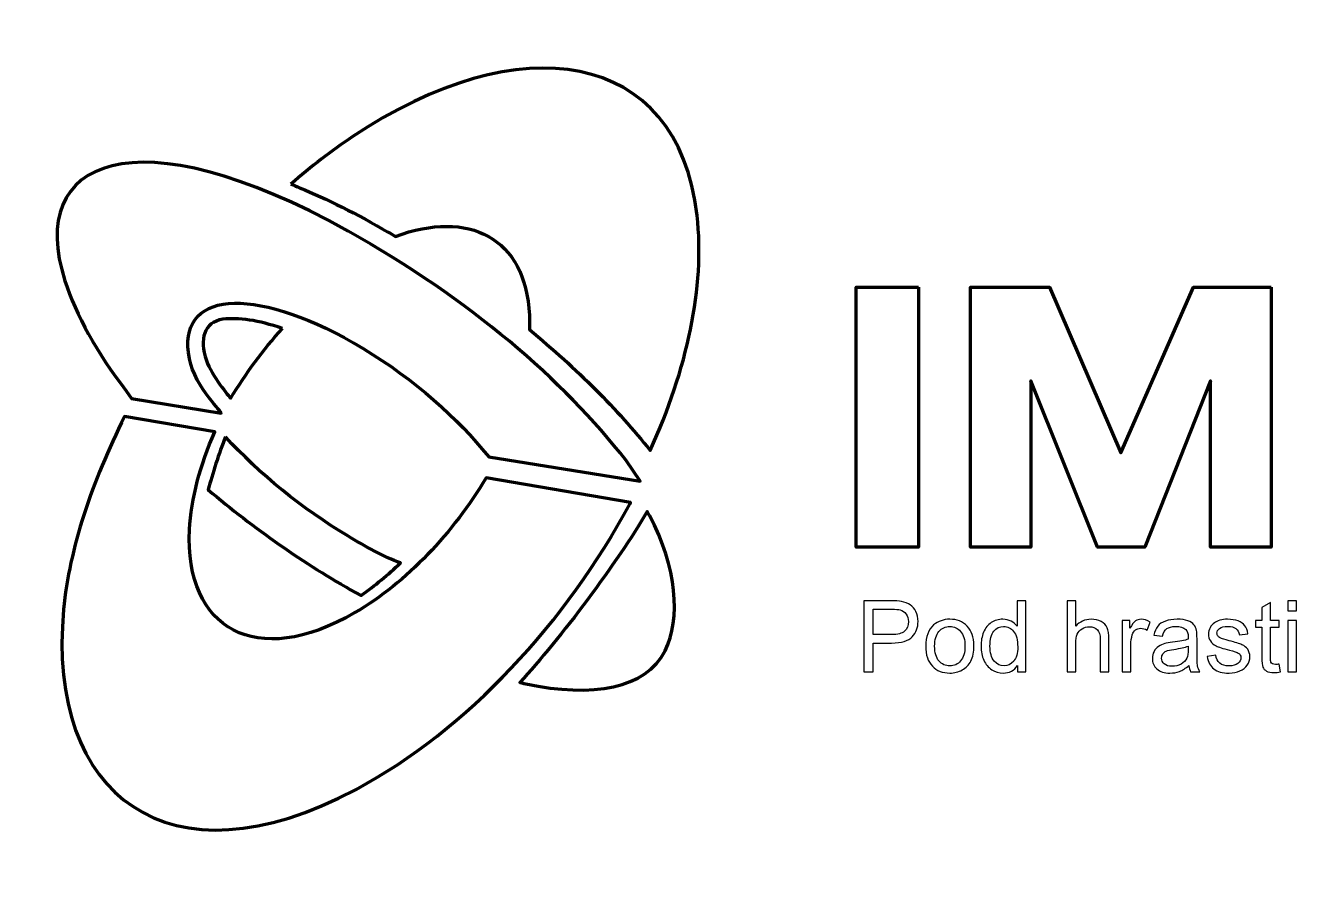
# Model space of a CAD drawing. Header units: millimetres. Extents: x -58 to 71, y 45 to 86.
# Drawn here: x -58.4 to 1.9, y 45.2 to 86.1 of the extents above; entities that cross this region are included whole.
import ezdxf

# ---------------------------------------------------------------- set-up
doc = ezdxf.new("R2010")
doc.units = ezdxf.units.MM
doc.header["$MEASUREMENT"] = 0
doc.layers.add('Layer 1', color=7, linetype='Continuous')

msp = doc.modelspace()

# ---------------------------------------------------------------- linework, layer by layer
at = {"layer": 'Layer 1', "color": 250, "lineweight": 70}
for points, knots in [([(-45.7865, 78.6249), (-44.8449, 79.444), (-43.8721, 80.194), (-42.8788, 80.8596), (-42.8788, 80.8596), (-34.9978, 86.1401), (-27.4273, 85.0724), (-26.5283, 77.1289), (-26.5283, 77.1289), (-26.1454, 73.7453), (-27.0062, 69.8359), (-28.7512, 65.9996), (-28.7512, 65.9996), (-30.3076, 67.9383), (-32.217, 69.8706), (-34.4796, 71.7265), (-34.4796, 71.7265), (-34.4714, 71.9561), (-34.4721, 72.1826), (-34.4821, 72.4053), (-34.4821, 72.4053), (-34.6495, 76.109), (-37.3747, 77.4214), (-40.8299, 76.1414), (-40.8299, 76.1414), (-40.9446, 76.2092), (-41.0599, 76.2767), (-41.1758, 76.344), (-41.1758, 76.344), (-42.6856, 77.2206), (-44.0879, 77.9161), (-45.3746, 78.4452), (-45.3746, 78.4452), (-45.5127, 78.5066), (-45.65, 78.5664), (-45.7865, 78.6249)], [0, 0, 0, 0, 0.1, 0.1, 0.1, 0.1, 0.2, 0.2, 0.2, 0.2, 0.3, 0.3, 0.3, 0.3, 0.4, 0.4, 0.4, 0.4, 0.5, 0.5, 0.5, 0.5, 0.6, 0.6, 0.6, 0.6, 0.7, 0.7, 0.7, 0.7, 0.8, 0.8, 0.8, 0.8, 1, 1, 1, 1]), ([(-50.6016, 70.3426), (-50.4662, 69.6792), (-50.0505, 68.9668), (-49.6845, 68.5094), (-49.6845, 68.5094), (-49.3183, 68.052), (-49.0896, 67.773), (-49.0896, 67.773), (-49.0896, 67.773), (-49.0896, 67.773), (-53.3419, 68.4658), (-53.3419, 68.4658), (-53.3419, 68.4658), (-53.3419, 68.4658), (-53.6033, 68.8252), (-53.6033, 68.8252), (-53.6033, 68.8252), (-55.0071, 70.6352), (-55.9787, 72.4184), (-56.5037, 74.0371), (-56.5037, 74.0371), (-58.3783, 79.8174), (-53.1298, 82.0091), (-43.0668, 76.3843), (-43.0668, 76.3843), (-37.2772, 73.1481), (-32.8842, 69.3425), (-29.8942, 65.5241), (-29.8942, 65.5241), (-29.8942, 65.5241), (-29.2215, 64.5449), (-29.2215, 64.5449), (-29.2215, 64.5449), (-29.2215, 64.5449), (-36.4091, 65.7032), (-36.4091, 65.7032), (-36.4091, 65.7032), (-36.4091, 65.7032), (-36.7139, 66.0553), (-36.7139, 66.0553), (-36.7139, 66.0553), (-38.2088, 67.8547), (-40.365, 69.6908), (-42.818, 71.0994), (-42.818, 71.0994), (-47.5818, 73.8351), (-51.2617, 73.5757), (-50.6016, 70.3426)], [0, 0, 0, 0, 0.0769231, 0.0769231, 0.0769231, 0.0769231, 0.1538462, 0.1538462, 0.1538462, 0.1538462, 0.2307692, 0.2307692, 0.2307692, 0.2307692, 0.3076923, 0.3076923, 0.3076923, 0.3076923, 0.3846154, 0.3846154, 0.3846154, 0.3846154, 0.4615385, 0.4615385, 0.4615385, 0.4615385, 0.5384615, 0.5384615, 0.5384615, 0.5384615, 0.6153846, 0.6153846, 0.6153846, 0.6153846, 0.6923077, 0.6923077, 0.6923077, 0.6923077, 0.7692308, 0.7692308, 0.7692308, 0.7692308, 0.8461538, 0.8461538, 0.8461538, 0.8461538, 1, 1, 1, 1]), ([(-16.0268, 73.7437), (-16.0268, 73.7437), (-18.9856, 73.7437), (-18.9856, 73.7437), (-18.9856, 73.7437), (-18.9856, 73.7437), (-18.9856, 61.4092), (-18.9856, 61.4092), (-18.9856, 61.4092), (-18.9856, 61.4092), (-16.0268, 61.4092), (-16.0268, 61.4092), (-16.0268, 61.4092), (-16.0268, 61.4092), (-16.0268, 73.7437), (-16.0268, 73.7437)], [0, 0, 0, 0, 0.2, 0.2, 0.2, 0.2, 0.4, 0.4, 0.4, 0.4, 0.6, 0.6, 0.6, 0.6, 1, 1, 1, 1]), ([(0.6891, 73.7437), (0.6891, 73.7437), (-2.9908, 73.7437), (-2.9908, 73.7437), (-2.9908, 73.7437), (-2.9908, 73.7437), (-6.4303, 65.8845), (-6.4303, 65.8845), (-6.4303, 65.8845), (-6.4303, 65.8845), (-9.8145, 73.7437), (-9.8145, 73.7437), (-9.8145, 73.7437), (-9.8145, 73.7437), (-13.5684, 73.7437), (-13.5684, 73.7437), (-13.5684, 73.7437), (-13.5684, 73.7437), (-13.5684, 61.4092), (-13.5684, 61.4092), (-13.5684, 61.4092), (-13.5684, 61.4092), (-10.7021, 61.4092), (-10.7021, 61.4092), (-10.7021, 61.4092), (-10.7021, 61.4092), (-10.7021, 69.3056), (-10.7021, 69.3056), (-10.7021, 69.3056), (-10.7021, 69.3056), (-7.5398, 61.4092), (-7.5398, 61.4092), (-7.5398, 61.4092), (-7.5398, 61.4092), (-5.3022, 61.4092), (-5.3022, 61.4092), (-5.3022, 61.4092), (-5.3022, 61.4092), (-2.1772, 69.3056), (-2.1772, 69.3056), (-2.1772, 69.3056), (-2.1772, 69.3056), (-2.1772, 61.4092), (-2.1772, 61.4092), (-2.1772, 61.4092), (-2.1772, 61.4092), (0.6891, 61.4092), (0.6891, 61.4092), (0.6891, 61.4092), (0.6891, 61.4092), (0.6891, 73.7437), (0.6891, 73.7437)], [0, 0, 0, 0, 0.0714286, 0.0714286, 0.0714286, 0.0714286, 0.1428571, 0.1428571, 0.1428571, 0.1428571, 0.2142857, 0.2142857, 0.2142857, 0.2142857, 0.2857143, 0.2857143, 0.2857143, 0.2857143, 0.3571429, 0.3571429, 0.3571429, 0.3571429, 0.4285714, 0.4285714, 0.4285714, 0.4285714, 0.5, 0.5, 0.5, 0.5, 0.5714286, 0.5714286, 0.5714286, 0.5714286, 0.6428571, 0.6428571, 0.6428571, 0.6428571, 0.7142857, 0.7142857, 0.7142857, 0.7142857, 0.7857143, 0.7857143, 0.7857143, 0.7857143, 0.8571429, 0.8571429, 0.8571429, 0.8571429, 1, 1, 1, 1]), ([(-46.194, 71.7804), (-47.1123, 70.7676), (-47.9403, 69.6444), (-48.6373, 68.4748), (-48.6373, 68.4748), (-48.7263, 68.561), (-49.5421, 69.5299), (-49.793, 70.2646), (-49.793, 70.2646), (-50.1386, 71.2761), (-49.9277, 72.0686), (-49.0135, 72.2176), (-49.0135, 72.2176), (-48.2856, 72.3053), (-47.335, 72.172), (-46.194, 71.7804)], [0, 0, 0, 0, 0.2, 0.2, 0.2, 0.2, 0.4, 0.4, 0.4, 0.4, 0.6, 0.6, 0.6, 0.6, 1, 1, 1, 1]), ([(-42.7505, 58.3132), (-40.2922, 59.7462), (-38.0891, 62.1007), (-36.5372, 64.695), (-36.5372, 64.695), (-36.5372, 64.695), (-29.6903, 63.5314), (-29.6903, 63.5314), (-29.6903, 63.5314), (-29.6903, 63.5314), (-29.7225, 63.4603), (-29.7225, 63.4603), (-29.7225, 63.4603), (-32.7112, 57.906), (-37.3871, 52.7754), (-42.7021, 49.9353), (-42.7021, 49.9353), (-51.5845, 45.1889), (-57.3939, 49.6681), (-56.5697, 58.4548), (-56.5697, 58.4548), (-56.2929, 61.4061), (-55.2158, 64.5029), (-53.6781, 67.608), (-53.6781, 67.608), (-53.6781, 67.608), (-49.4026, 66.8814), (-49.4026, 66.8814), (-49.4026, 66.8814), (-50.0903, 65.305), (-50.5169, 63.7122), (-50.5934, 62.2461), (-50.5934, 62.2461), (-50.839, 57.5387), (-47.4353, 55.5823), (-42.7505, 58.3132)], [0, 0, 0, 0, 0.1, 0.1, 0.1, 0.1, 0.2, 0.2, 0.2, 0.2, 0.3, 0.3, 0.3, 0.3, 0.4, 0.4, 0.4, 0.4, 0.5, 0.5, 0.5, 0.5, 0.6, 0.6, 0.6, 0.6, 0.7, 0.7, 0.7, 0.7, 0.8, 0.8, 0.8, 0.8, 1, 1, 1, 1]), ([(-48.8916, 66.6406), (-47.3066, 64.9097), (-45.2184, 63.2134), (-43.0951, 61.9492), (-43.0951, 61.9492), (-42.2863, 61.4676), (-41.371, 60.9355), (-40.5902, 60.6744), (-40.5902, 60.6744), (-41.1763, 60.1092), (-41.8005, 59.588), (-42.4613, 59.1239), (-42.4613, 59.1239), (-42.4613, 59.1239), (-42.7271, 59.2706), (-42.7271, 59.2706), (-42.7271, 59.2706), (-45.1658, 60.6292), (-47.567, 62.313), (-49.7137, 64.1358), (-49.7137, 64.1358), (-49.5149, 64.8911), (-49.2025, 65.8602), (-48.8916, 66.6406)], [0, 0, 0, 0, 0.1428571, 0.1428571, 0.1428571, 0.1428571, 0.2857143, 0.2857143, 0.2857143, 0.2857143, 0.4285714, 0.4285714, 0.4285714, 0.4285714, 0.5714286, 0.5714286, 0.5714286, 0.5714286, 0.7142857, 0.7142857, 0.7142857, 0.7142857, 1, 1, 1, 1]), ([(-28.7871, 62.9124), (-27.465, 60.4782), (-27.3026, 58.0047), (-28.0453, 56.5053), (-28.0453, 56.5053), (-28.9343, 54.7104), (-31.4989, 54.2704), (-34.6471, 54.9333), (-34.6471, 54.9333), (-34.7709, 54.9606), (-34.9284, 55.005), (-34.9284, 55.005), (-34.9284, 55.005), (-33.0406, 57.0637), (-30.287, 60.694), (-28.9004, 63.1), (-28.9004, 63.1), (-28.881, 63.073), (-28.8417, 63.0128), (-28.7871, 62.9124)], [0, 0, 0, 0, 0.1666667, 0.1666667, 0.1666667, 0.1666667, 0.3333333, 0.3333333, 0.3333333, 0.3333333, 0.5, 0.5, 0.5, 0.5, 0.6666667, 0.6666667, 0.6666667, 0.6666667, 1, 1, 1, 1])]:
    msp.add_open_spline(points, degree=3, knots=knots, dxfattribs=at)
at = {"layer": 'Layer 1', "color": 250}
for points, knots in [([(-18.6222, 55.5024), (-18.6222, 55.5024), (-18.6222, 58.8736), (-18.6222, 58.8736), (-18.6222, 58.8736), (-18.6222, 58.8736), (-17.3506, 58.8736), (-17.3506, 58.8736), (-17.3506, 58.8736), (-17.1269, 58.8736), (-16.9558, 58.8626), (-16.8381, 58.8414), (-16.8381, 58.8414), (-16.6725, 58.814), (-16.5335, 58.7614), (-16.4213, 58.6837), (-16.4213, 58.6837), (-16.3098, 58.6067), (-16.2196, 58.4976), (-16.1513, 58.3587), (-16.1513, 58.3587), (-16.083, 58.219), (-16.0492, 58.0659), (-16.0492, 57.8988), (-16.0492, 57.8988), (-16.0492, 57.6123), (-16.1403, 57.3689), (-16.3224, 57.1703), (-16.3224, 57.1703), (-16.5053, 56.9725), (-16.8349, 56.8729), (-17.3114, 56.8729), (-17.3114, 56.8729), (-17.3114, 56.8729), (-18.1764, 56.8729), (-18.1764, 56.8729), (-18.1764, 56.8729), (-18.1764, 56.8729), (-18.1764, 55.5024), (-18.1764, 55.5024), (-18.1764, 55.5024), (-18.1764, 55.5024), (-18.6222, 55.5024), (-18.6222, 55.5024)], [0, 0, 0, 0, 0.0833333, 0.0833333, 0.0833333, 0.0833333, 0.1666667, 0.1666667, 0.1666667, 0.1666667, 0.25, 0.25, 0.25, 0.25, 0.3333333, 0.3333333, 0.3333333, 0.3333333, 0.4166667, 0.4166667, 0.4166667, 0.4166667, 0.5, 0.5, 0.5, 0.5, 0.5833333, 0.5833333, 0.5833333, 0.5833333, 0.6666667, 0.6666667, 0.6666667, 0.6666667, 0.75, 0.75, 0.75, 0.75, 0.8333333, 0.8333333, 0.8333333, 0.8333333, 1, 1, 1, 1]), ([(-18.1764, 57.2708), (-18.1764, 57.2708), (-17.3043, 57.2708), (-17.3043, 57.2708), (-17.3043, 57.2708), (-17.0162, 57.2708), (-16.8114, 57.3242), (-16.6905, 57.4317), (-16.6905, 57.4317), (-16.5696, 57.5393), (-16.5092, 57.69), (-16.5092, 57.8846), (-16.5092, 57.8846), (-16.5092, 58.0259), (-16.5445, 58.1468), (-16.6159, 58.2473), (-16.6159, 58.2473), (-16.6874, 58.3477), (-16.7808, 58.4137), (-16.8977, 58.4458), (-16.8977, 58.4458), (-16.9731, 58.4655), (-17.1112, 58.4757), (-17.3137, 58.4757), (-17.3137, 58.4757), (-17.3137, 58.4757), (-18.1764, 58.4757), (-18.1764, 58.4757), (-18.1764, 58.4757), (-18.1764, 58.4757), (-18.1764, 57.2708), (-18.1764, 57.2708)], [0, 0, 0, 0, 0.1111111, 0.1111111, 0.1111111, 0.1111111, 0.2222222, 0.2222222, 0.2222222, 0.2222222, 0.3333333, 0.3333333, 0.3333333, 0.3333333, 0.4444444, 0.4444444, 0.4444444, 0.4444444, 0.5555556, 0.5555556, 0.5555556, 0.5555556, 0.6666667, 0.6666667, 0.6666667, 0.6666667, 0.7777778, 0.7777778, 0.7777778, 0.7777778, 1, 1, 1, 1]), ([(-11.3303, 55.5024), (-11.3303, 55.5024), (-11.3303, 55.8109), (-11.3303, 55.8109), (-11.3303, 55.8109), (-11.4849, 55.5683), (-11.7126, 55.4475), (-12.0132, 55.4475), (-12.0132, 55.4475), (-12.2078, 55.4475), (-12.3868, 55.5008), (-12.5501, 55.6084), (-12.5501, 55.6084), (-12.7133, 55.7151), (-12.8397, 55.865), (-12.93, 56.0581), (-12.93, 56.0581), (-13.0195, 56.2504), (-13.0642, 56.471), (-13.0642, 56.7214), (-13.0642, 56.7214), (-13.0642, 56.9647), (-13.0234, 57.186), (-12.9425, 57.3846), (-12.9425, 57.3846), (-12.8609, 57.5832), (-12.7392, 57.7355), (-12.5768, 57.8407), (-12.5768, 57.8407), (-12.4143, 57.9466), (-12.2322, 58), (-12.0312, 58), (-12.0312, 58), (-11.8845, 58), (-11.7534, 57.9686), (-11.6388, 57.9066), (-11.6388, 57.9066), (-11.5234, 57.8446), (-11.43, 57.7637), (-11.3578, 57.6641), (-11.3578, 57.6641), (-11.3578, 57.6641), (-11.3578, 58.8736), (-11.3578, 58.8736), (-11.3578, 58.8736), (-11.3578, 58.8736), (-10.9465, 58.8736), (-10.9465, 58.8736), (-10.9465, 58.8736), (-10.9465, 58.8736), (-10.9465, 55.5024), (-10.9465, 55.5024), (-10.9465, 55.5024), (-10.9465, 55.5024), (-11.3303, 55.5024), (-11.3303, 55.5024)], [0, 0, 0, 0, 0.0666667, 0.0666667, 0.0666667, 0.0666667, 0.1333333, 0.1333333, 0.1333333, 0.1333333, 0.2, 0.2, 0.2, 0.2, 0.2666667, 0.2666667, 0.2666667, 0.2666667, 0.3333333, 0.3333333, 0.3333333, 0.3333333, 0.4, 0.4, 0.4, 0.4, 0.4666667, 0.4666667, 0.4666667, 0.4666667, 0.5333333, 0.5333333, 0.5333333, 0.5333333, 0.6, 0.6, 0.6, 0.6, 0.6666667, 0.6666667, 0.6666667, 0.6666667, 0.7333333, 0.7333333, 0.7333333, 0.7333333, 0.8, 0.8, 0.8, 0.8, 0.8666667, 0.8666667, 0.8666667, 0.8666667, 1, 1, 1, 1]), ([(-8.9865, 55.5024), (-8.9865, 55.5024), (-8.9865, 58.8736), (-8.9865, 58.8736), (-8.9865, 58.8736), (-8.9865, 58.8736), (-8.5728, 58.8736), (-8.5728, 58.8736), (-8.5728, 58.8736), (-8.5728, 58.8736), (-8.5728, 57.6641), (-8.5728, 57.6641), (-8.5728, 57.6641), (-8.3797, 57.8878), (-8.1356, 58), (-7.8413, 58), (-7.8413, 58), (-7.6607, 58), (-7.5038, 57.9639), (-7.3703, 57.8925), (-7.3703, 57.8925), (-7.2369, 57.8218), (-7.1411, 57.7229), (-7.0838, 57.5973), (-7.0838, 57.5973), (-7.0265, 57.4718), (-6.9975, 57.2889), (-6.9975, 57.0503), (-6.9975, 57.0503), (-6.9975, 57.0503), (-6.9975, 55.5024), (-6.9975, 55.5024), (-6.9975, 55.5024), (-6.9975, 55.5024), (-7.4119, 55.5024), (-7.4119, 55.5024), (-7.4119, 55.5024), (-7.4119, 55.5024), (-7.4119, 57.0503), (-7.4119, 57.0503), (-7.4119, 57.0503), (-7.4119, 57.2567), (-7.4567, 57.4074), (-7.5462, 57.5016), (-7.5462, 57.5016), (-7.6356, 57.5958), (-7.7628, 57.6437), (-7.9268, 57.6437), (-7.9268, 57.6437), (-8.0493, 57.6437), (-8.1647, 57.6115), (-8.273, 57.5479), (-8.273, 57.5479), (-8.3813, 57.4843), (-8.4582, 57.398), (-8.5037, 57.2889), (-8.5037, 57.2889), (-8.5501, 57.1806), (-8.5728, 57.0298), (-8.5728, 56.8383), (-8.5728, 56.8383), (-8.5728, 56.8383), (-8.5728, 55.5024), (-8.5728, 55.5024), (-8.5728, 55.5024), (-8.5728, 55.5024), (-8.9865, 55.5024), (-8.9865, 55.5024)], [0, 0, 0, 0, 0.0555556, 0.0555556, 0.0555556, 0.0555556, 0.1111111, 0.1111111, 0.1111111, 0.1111111, 0.1666667, 0.1666667, 0.1666667, 0.1666667, 0.2222222, 0.2222222, 0.2222222, 0.2222222, 0.2777778, 0.2777778, 0.2777778, 0.2777778, 0.3333333, 0.3333333, 0.3333333, 0.3333333, 0.3888889, 0.3888889, 0.3888889, 0.3888889, 0.4444444, 0.4444444, 0.4444444, 0.4444444, 0.5, 0.5, 0.5, 0.5, 0.5555556, 0.5555556, 0.5555556, 0.5555556, 0.6111111, 0.6111111, 0.6111111, 0.6111111, 0.6666667, 0.6666667, 0.6666667, 0.6666667, 0.7222222, 0.7222222, 0.7222222, 0.7222222, 0.7777778, 0.7777778, 0.7777778, 0.7777778, 0.8333333, 0.8333333, 0.8333333, 0.8333333, 0.8888889, 0.8888889, 0.8888889, 0.8888889, 1, 1, 1, 1]), ([(1.0787, 55.8729), (1.0787, 55.8729), (1.1383, 55.5071), (1.1383, 55.5071), (1.1383, 55.5071), (1.0222, 55.4828), (0.9178, 55.4702), (0.8259, 55.4702), (0.8259, 55.4702), (0.6752, 55.4702), (0.5591, 55.4938), (0.4759, 55.5416), (0.4759, 55.5416), (0.3934, 55.5887), (0.3354, 55.6515), (0.3016, 55.7292), (0.3016, 55.7292), (0.2678, 55.8062), (0.2506, 55.9694), (0.2506, 56.2175), (0.2506, 56.2175), (0.2506, 56.2175), (0.2506, 57.6225), (0.2506, 57.6225), (0.2506, 57.6225), (0.2506, 57.6225), (-0.0532, 57.6225), (-0.0532, 57.6225), (-0.0532, 57.6225), (-0.0532, 57.6225), (-0.0532, 57.9443), (-0.0532, 57.9443), (-0.0532, 57.9443), (-0.0532, 57.9443), (0.2506, 57.9443), (0.2506, 57.9443), (0.2506, 57.9443), (0.2506, 57.9443), (0.2506, 58.5494), (0.2506, 58.5494), (0.2506, 58.5494), (0.2506, 58.5494), (0.6627, 58.7975), (0.6627, 58.7975), (0.6627, 58.7975), (0.6627, 58.7975), (0.6627, 57.9443), (0.6627, 57.9443), (0.6627, 57.9443), (0.6627, 57.9443), (1.0787, 57.9443), (1.0787, 57.9443), (1.0787, 57.9443), (1.0787, 57.9443), (1.0787, 57.6225), (1.0787, 57.6225), (1.0787, 57.6225), (1.0787, 57.6225), (0.6627, 57.6225), (0.6627, 57.6225), (0.6627, 57.6225), (0.6627, 57.6225), (0.6627, 56.1947), (0.6627, 56.1947), (0.6627, 56.1947), (0.6627, 56.0762), (0.6697, 56.0008), (0.6839, 55.9671), (0.6839, 55.9671), (0.6988, 55.9333), (0.7223, 55.9066), (0.7553, 55.8862), (0.7553, 55.8862), (0.7882, 55.8666), (0.8353, 55.8564), (0.8966, 55.8564), (0.8966, 55.8564), (0.9429, 55.8564), (1.0033, 55.8619), (1.0787, 55.8729)], [0, 0, 0, 0, 0.047619, 0.047619, 0.047619, 0.047619, 0.0952381, 0.0952381, 0.0952381, 0.0952381, 0.1428571, 0.1428571, 0.1428571, 0.1428571, 0.1904762, 0.1904762, 0.1904762, 0.1904762, 0.2380952, 0.2380952, 0.2380952, 0.2380952, 0.2857143, 0.2857143, 0.2857143, 0.2857143, 0.3333333, 0.3333333, 0.3333333, 0.3333333, 0.3809524, 0.3809524, 0.3809524, 0.3809524, 0.4285714, 0.4285714, 0.4285714, 0.4285714, 0.4761905, 0.4761905, 0.4761905, 0.4761905, 0.5238095, 0.5238095, 0.5238095, 0.5238095, 0.5714286, 0.5714286, 0.5714286, 0.5714286, 0.6190476, 0.6190476, 0.6190476, 0.6190476, 0.6666667, 0.6666667, 0.6666667, 0.6666667, 0.7142857, 0.7142857, 0.7142857, 0.7142857, 0.7619048, 0.7619048, 0.7619048, 0.7619048, 0.8095238, 0.8095238, 0.8095238, 0.8095238, 0.8571429, 0.8571429, 0.8571429, 0.8571429, 0.9047619, 0.9047619, 0.9047619, 0.9047619, 1, 1, 1, 1]), ([(1.4853, 58.3972), (1.4853, 58.3972), (1.4853, 58.8736), (1.4853, 58.8736), (1.4853, 58.8736), (1.4853, 58.8736), (1.8997, 58.8736), (1.8997, 58.8736), (1.8997, 58.8736), (1.8997, 58.8736), (1.8997, 58.3972), (1.8997, 58.3972), (1.8997, 58.3972), (1.8997, 58.3972), (1.4853, 58.3972), (1.4853, 58.3972)], [0, 0, 0, 0, 0.2, 0.2, 0.2, 0.2, 0.4, 0.4, 0.4, 0.4, 0.6, 0.6, 0.6, 0.6, 1, 1, 1, 1]), ([(-15.6882, 56.7237), (-15.6882, 57.1758), (-15.5626, 57.511), (-15.3107, 57.7284), (-15.3107, 57.7284), (-15.1011, 57.909), (-14.8452, 58), (-14.543, 58), (-14.543, 58), (-14.2071, 58), (-13.9323, 57.8901), (-13.7196, 57.6696), (-13.7196, 57.6696), (-13.5061, 57.4498), (-13.4002, 57.146), (-13.4002, 56.7583), (-13.4002, 56.7583), (-13.4002, 56.4435), (-13.4473, 56.1963), (-13.5415, 56.0165), (-13.5415, 56.0165), (-13.6356, 55.836), (-13.773, 55.6963), (-13.9528, 55.5966), (-13.9528, 55.5966), (-14.1333, 55.4969), (-14.3295, 55.4475), (-14.543, 55.4475), (-14.543, 55.4475), (-14.8844, 55.4475), (-15.1607, 55.5566), (-15.3719, 55.7763), (-15.3719, 55.7763), (-15.583, 55.9953), (-15.6882, 56.3109), (-15.6882, 56.7237)], [0, 0, 0, 0, 0.1, 0.1, 0.1, 0.1, 0.2, 0.2, 0.2, 0.2, 0.3, 0.3, 0.3, 0.3, 0.4, 0.4, 0.4, 0.4, 0.5, 0.5, 0.5, 0.5, 0.6, 0.6, 0.6, 0.6, 0.7, 0.7, 0.7, 0.7, 0.8, 0.8, 0.8, 0.8, 1, 1, 1, 1]), ([(-6.3719, 55.5024), (-6.3719, 55.5024), (-6.3719, 57.9443), (-6.3719, 57.9443), (-6.3719, 57.9443), (-6.3719, 57.9443), (-5.9998, 57.9443), (-5.9998, 57.9443), (-5.9998, 57.9443), (-5.9998, 57.9443), (-5.9998, 57.5746), (-5.9998, 57.5746), (-5.9998, 57.5746), (-5.9049, 57.7473), (-5.8169, 57.8619), (-5.7361, 57.9168), (-5.7361, 57.9168), (-5.656, 57.9717), (-5.5673, 58), (-5.4708, 58), (-5.4708, 58), (-5.3311, 58), (-5.1898, 57.9553), (-5.0454, 57.8666), (-5.0454, 57.8666), (-5.0454, 57.8666), (-5.1882, 57.482), (-5.1882, 57.482), (-5.1882, 57.482), (-5.2887, 57.5424), (-5.39, 57.5722), (-5.4912, 57.5722), (-5.4912, 57.5722), (-5.5823, 57.5722), (-5.6631, 57.5448), (-5.7353, 57.4906), (-5.7353, 57.4906), (-5.8075, 57.4356), (-5.8585, 57.3603), (-5.8892, 57.2638), (-5.8892, 57.2638), (-5.9355, 57.117), (-5.9582, 56.9561), (-5.9582, 56.781), (-5.9582, 56.781), (-5.9582, 56.781), (-5.9582, 55.5024), (-5.9582, 55.5024), (-5.9582, 55.5024), (-5.9582, 55.5024), (-6.3719, 55.5024), (-6.3719, 55.5024)], [0, 0, 0, 0, 0.0714286, 0.0714286, 0.0714286, 0.0714286, 0.1428571, 0.1428571, 0.1428571, 0.1428571, 0.2142857, 0.2142857, 0.2142857, 0.2142857, 0.2857143, 0.2857143, 0.2857143, 0.2857143, 0.3571429, 0.3571429, 0.3571429, 0.3571429, 0.4285714, 0.4285714, 0.4285714, 0.4285714, 0.5, 0.5, 0.5, 0.5, 0.5714286, 0.5714286, 0.5714286, 0.5714286, 0.6428571, 0.6428571, 0.6428571, 0.6428571, 0.7142857, 0.7142857, 0.7142857, 0.7142857, 0.7857143, 0.7857143, 0.7857143, 0.7857143, 0.8571429, 0.8571429, 0.8571429, 0.8571429, 1, 1, 1, 1]), ([(-3.2055, 55.8038), (-3.3593, 55.6735), (-3.5069, 55.5817), (-3.6482, 55.5275), (-3.6482, 55.5275), (-3.7903, 55.4741), (-3.9425, 55.4475), (-4.105, 55.4475), (-4.105, 55.4475), (-4.3734, 55.4475), (-4.5791, 55.5126), (-4.7235, 55.6437), (-4.7235, 55.6437), (-4.8672, 55.7748), (-4.9394, 55.9427), (-4.9394, 56.146), (-4.9394, 56.146), (-4.9394, 56.2661), (-4.9127, 56.3752), (-4.8577, 56.4741), (-4.8577, 56.4741), (-4.8036, 56.573), (-4.7322, 56.6523), (-4.6442, 56.712), (-4.6442, 56.712), (-4.5555, 56.7716), (-4.4566, 56.8171), (-4.346, 56.8477), (-4.346, 56.8477), (-4.2651, 56.8689), (-4.1427, 56.8901), (-3.9786, 56.9098), (-3.9786, 56.9098), (-3.6443, 56.9498), (-3.3978, 56.9969), (-3.24, 57.0526), (-3.24, 57.0526), (-3.2385, 57.1091), (-3.2377, 57.1452), (-3.2377, 57.1601), (-3.2377, 57.1601), (-3.2377, 57.3289), (-3.2769, 57.4482), (-3.3554, 57.5165), (-3.3554, 57.5165), (-3.4606, 57.6107), (-3.6184, 57.657), (-3.8264, 57.657), (-3.8264, 57.657), (-4.021, 57.657), (-4.1647, 57.6232), (-4.2581, 57.555), (-4.2581, 57.555), (-4.3507, 57.4867), (-4.419, 57.3658), (-4.4637, 57.1923), (-4.4637, 57.1923), (-4.4637, 57.1923), (-4.8679, 57.2481), (-4.8679, 57.2481), (-4.8679, 57.2481), (-4.8311, 57.4207), (-4.7706, 57.5612), (-4.6866, 57.6672), (-4.6866, 57.6672), (-4.6026, 57.7739), (-4.4802, 57.8564), (-4.3209, 57.9137), (-4.3209, 57.9137), (-4.1615, 57.971), (-3.9771, 58), (-3.7667, 58), (-3.7667, 58), (-3.5579, 58), (-3.3892, 57.9749), (-3.2589, 57.9262), (-3.2589, 57.9262), (-3.1286, 57.8768), (-3.0328, 57.8155), (-2.9708, 57.741), (-2.9708, 57.741), (-2.9096, 57.6664), (-2.8672, 57.573), (-2.8421, 57.4592), (-2.8421, 57.4592), (-2.8287, 57.3886), (-2.8217, 57.2614), (-2.8217, 57.0777), (-2.8217, 57.0777), (-2.8217, 57.0777), (-2.8217, 56.5259), (-2.8217, 56.5259), (-2.8217, 56.5259), (-2.8217, 56.1405), (-2.813, 55.8972), (-2.795, 55.796), (-2.795, 55.796), (-2.7777, 55.6939), (-2.7424, 55.5958), (-2.6906, 55.5024), (-2.6906, 55.5024), (-2.6906, 55.5024), (-3.1231, 55.5024), (-3.1231, 55.5024), (-3.1231, 55.5024), (-3.1655, 55.588), (-3.1937, 55.6884), (-3.2055, 55.8038)], [0, 0, 0, 0, 0.0357143, 0.0357143, 0.0357143, 0.0357143, 0.0714286, 0.0714286, 0.0714286, 0.0714286, 0.1071429, 0.1071429, 0.1071429, 0.1071429, 0.1428571, 0.1428571, 0.1428571, 0.1428571, 0.1785714, 0.1785714, 0.1785714, 0.1785714, 0.2142857, 0.2142857, 0.2142857, 0.2142857, 0.25, 0.25, 0.25, 0.25, 0.2857143, 0.2857143, 0.2857143, 0.2857143, 0.3214286, 0.3214286, 0.3214286, 0.3214286, 0.3571429, 0.3571429, 0.3571429, 0.3571429, 0.3928571, 0.3928571, 0.3928571, 0.3928571, 0.4285714, 0.4285714, 0.4285714, 0.4285714, 0.4642857, 0.4642857, 0.4642857, 0.4642857, 0.5, 0.5, 0.5, 0.5, 0.5357143, 0.5357143, 0.5357143, 0.5357143, 0.5714286, 0.5714286, 0.5714286, 0.5714286, 0.6071429, 0.6071429, 0.6071429, 0.6071429, 0.6428571, 0.6428571, 0.6428571, 0.6428571, 0.6785714, 0.6785714, 0.6785714, 0.6785714, 0.7142857, 0.7142857, 0.7142857, 0.7142857, 0.75, 0.75, 0.75, 0.75, 0.7857143, 0.7857143, 0.7857143, 0.7857143, 0.8214286, 0.8214286, 0.8214286, 0.8214286, 0.8571429, 0.8571429, 0.8571429, 0.8571429, 0.8928571, 0.8928571, 0.8928571, 0.8928571, 0.9285714, 0.9285714, 0.9285714, 0.9285714, 1, 1, 1, 1]), ([(-2.3452, 56.2316), (-2.3452, 56.2316), (-1.9362, 56.296), (-1.9362, 56.296), (-1.9362, 56.296), (-1.9135, 56.1319), (-1.8491, 56.0063), (-1.7439, 55.9184), (-1.7439, 55.9184), (-1.6396, 55.8313), (-1.4928, 55.7873), (-1.3036, 55.7873), (-1.3036, 55.7873), (-1.1137, 55.7873), (-0.9724, 55.8266), (-0.8805, 55.9035), (-0.8805, 55.9035), (-0.7887, 55.9812), (-0.7424, 56.0722), (-0.7424, 56.1759), (-0.7424, 56.1759), (-0.7424, 56.27), (-0.7832, 56.343), (-0.8648, 56.3972), (-0.8648, 56.3972), (-0.9214, 56.4341), (-1.0626, 56.4804), (-1.2879, 56.5369), (-1.2879, 56.5369), (-1.5909, 56.6138), (-1.802, 56.6798), (-1.919, 56.7363), (-1.919, 56.7363), (-2.0359, 56.792), (-2.1254, 56.8697), (-2.1859, 56.9686), (-2.1859, 56.9686), (-2.2463, 57.0675), (-2.2769, 57.1766), (-2.2769, 57.2959), (-2.2769, 57.2959), (-2.2769, 57.405), (-2.2518, 57.5055), (-2.2016, 57.5981), (-2.2016, 57.5981), (-2.1521, 57.6915), (-2.0838, 57.7685), (-1.9983, 57.8297), (-1.9983, 57.8297), (-1.9339, 57.8768), (-1.846, 57.9176), (-1.7353, 57.9506), (-1.7353, 57.9506), (-1.6239, 57.9835), (-1.5045, 58), (-1.3774, 58), (-1.3774, 58), (-1.1859, 58), (-1.0179, 57.9717), (-0.8727, 57.9168), (-0.8727, 57.9168), (-0.7275, 57.8619), (-0.6207, 57.7873), (-0.5517, 57.6931), (-0.5517, 57.6931), (-0.4826, 57.5981), (-0.4355, 57.4725), (-0.4096, 57.3148), (-0.4096, 57.3148), (-0.4096, 57.3148), (-0.8138, 57.259), (-0.8138, 57.259), (-0.8138, 57.259), (-0.8327, 57.3846), (-0.886, 57.4827), (-0.9739, 57.5534), (-0.9739, 57.5534), (-1.0619, 57.624), (-1.1867, 57.6594), (-1.3476, 57.6594), (-1.3476, 57.6594), (-1.5375, 57.6594), (-1.6733, 57.628), (-1.7541, 57.5652), (-1.7541, 57.5652), (-1.8358, 57.5024), (-1.8766, 57.4286), (-1.8766, 57.3446), (-1.8766, 57.3446), (-1.8766, 57.2904), (-1.8593, 57.2426), (-1.8256, 57.1994), (-1.8256, 57.1994), (-1.7918, 57.1546), (-1.7392, 57.1185), (-1.667, 57.0887), (-1.667, 57.0887), (-1.6254, 57.0738), (-1.5038, 57.0385), (-1.3013, 56.9835), (-1.3013, 56.9835), (-1.0085, 56.905), (-0.8044, 56.8415), (-0.689, 56.7912), (-0.689, 56.7912), (-0.5728, 56.7418), (-0.4818, 56.6688), (-0.4159, 56.5738), (-0.4159, 56.5738), (-0.3499, 56.4788), (-0.317, 56.3611), (-0.317, 56.2198), (-0.317, 56.2198), (-0.317, 56.0817), (-0.3578, 55.9522), (-0.4378, 55.8297), (-0.4378, 55.8297), (-0.5187, 55.708), (-0.6349, 55.6139), (-0.7863, 55.5471), (-0.7863, 55.5471), (-0.9378, 55.4804), (-1.1097, 55.4475), (-1.3013, 55.4475), (-1.3013, 55.4475), (-1.6191, 55.4475), (-1.8609, 55.5134), (-2.0273, 55.6453), (-2.0273, 55.6453), (-2.1937, 55.7771), (-2.2997, 55.9726), (-2.3452, 56.2316)], [0, 0, 0, 0, 0.0294118, 0.0294118, 0.0294118, 0.0294118, 0.0588235, 0.0588235, 0.0588235, 0.0588235, 0.0882353, 0.0882353, 0.0882353, 0.0882353, 0.1176471, 0.1176471, 0.1176471, 0.1176471, 0.1470588, 0.1470588, 0.1470588, 0.1470588, 0.1764706, 0.1764706, 0.1764706, 0.1764706, 0.2058824, 0.2058824, 0.2058824, 0.2058824, 0.2352941, 0.2352941, 0.2352941, 0.2352941, 0.2647059, 0.2647059, 0.2647059, 0.2647059, 0.2941176, 0.2941176, 0.2941176, 0.2941176, 0.3235294, 0.3235294, 0.3235294, 0.3235294, 0.3529412, 0.3529412, 0.3529412, 0.3529412, 0.3823529, 0.3823529, 0.3823529, 0.3823529, 0.4117647, 0.4117647, 0.4117647, 0.4117647, 0.4411765, 0.4411765, 0.4411765, 0.4411765, 0.4705882, 0.4705882, 0.4705882, 0.4705882, 0.5, 0.5, 0.5, 0.5, 0.5294118, 0.5294118, 0.5294118, 0.5294118, 0.5588235, 0.5588235, 0.5588235, 0.5588235, 0.5882353, 0.5882353, 0.5882353, 0.5882353, 0.6176471, 0.6176471, 0.6176471, 0.6176471, 0.6470588, 0.6470588, 0.6470588, 0.6470588, 0.6764706, 0.6764706, 0.6764706, 0.6764706, 0.7058824, 0.7058824, 0.7058824, 0.7058824, 0.7352941, 0.7352941, 0.7352941, 0.7352941, 0.7647059, 0.7647059, 0.7647059, 0.7647059, 0.7941176, 0.7941176, 0.7941176, 0.7941176, 0.8235294, 0.8235294, 0.8235294, 0.8235294, 0.8529412, 0.8529412, 0.8529412, 0.8529412, 0.8823529, 0.8823529, 0.8823529, 0.8823529, 0.9117647, 0.9117647, 0.9117647, 0.9117647, 0.9411765, 0.9411765, 0.9411765, 0.9411765, 1, 1, 1, 1]), ([(1.4853, 55.5024), (1.4853, 55.5024), (1.4853, 57.9443), (1.4853, 57.9443), (1.4853, 57.9443), (1.4853, 57.9443), (1.8997, 57.9443), (1.8997, 57.9443), (1.8997, 57.9443), (1.8997, 57.9443), (1.8997, 55.5024), (1.8997, 55.5024), (1.8997, 55.5024), (1.8997, 55.5024), (1.4853, 55.5024), (1.4853, 55.5024)], [0, 0, 0, 0, 0.2, 0.2, 0.2, 0.2, 0.4, 0.4, 0.4, 0.4, 0.6, 0.6, 0.6, 0.6, 1, 1, 1, 1]), ([(-15.2628, 56.7237), (-15.2628, 56.4105), (-15.1945, 56.1766), (-15.0579, 56.0212), (-15.0579, 56.0212), (-14.9213, 55.865), (-14.7494, 55.7873), (-14.543, 55.7873), (-14.543, 55.7873), (-14.3374, 55.7873), (-14.1662, 55.8658), (-14.0297, 56.022), (-14.0297, 56.022), (-13.8939, 56.1782), (-13.8256, 56.4168), (-13.8256, 56.7371), (-13.8256, 56.7371), (-13.8256, 57.0393), (-13.8939, 57.2685), (-14.0312, 57.4239), (-14.0312, 57.4239), (-14.1686, 57.5793), (-14.3389, 57.657), (-14.543, 57.657), (-14.543, 57.657), (-14.7494, 57.657), (-14.9213, 57.5793), (-15.0579, 57.4247), (-15.0579, 57.4247), (-15.1945, 57.27), (-15.2628, 57.0361), (-15.2628, 56.7237)], [0, 0, 0, 0, 0.1111111, 0.1111111, 0.1111111, 0.1111111, 0.2222222, 0.2222222, 0.2222222, 0.2222222, 0.3333333, 0.3333333, 0.3333333, 0.3333333, 0.4444444, 0.4444444, 0.4444444, 0.4444444, 0.5555556, 0.5555556, 0.5555556, 0.5555556, 0.6666667, 0.6666667, 0.6666667, 0.6666667, 0.7777778, 0.7777778, 0.7777778, 0.7777778, 1, 1, 1, 1]), ([(-12.6388, 56.7214), (-12.6388, 56.4082), (-12.5728, 56.1743), (-12.441, 56.0197), (-12.441, 56.0197), (-12.3091, 55.865), (-12.1537, 55.7873), (-11.9739, 55.7873), (-11.9739, 55.7873), (-11.7934, 55.7873), (-11.6396, 55.8619), (-11.5132, 56.0095), (-11.5132, 56.0095), (-11.3868, 56.157), (-11.3232, 56.3831), (-11.3232, 56.6868), (-11.3232, 56.6868), (-11.3232, 57.0212), (-11.3876, 57.2661), (-11.5163, 57.4223), (-11.5163, 57.4223), (-11.6451, 57.5793), (-11.8036, 57.657), (-11.9928, 57.657), (-11.9928, 57.657), (-12.1765, 57.657), (-12.3303, 57.5816), (-12.4535, 57.4317), (-12.4535, 57.4317), (-12.5768, 57.2818), (-12.6388, 57.0448), (-12.6388, 56.7214)], [0, 0, 0, 0, 0.1111111, 0.1111111, 0.1111111, 0.1111111, 0.2222222, 0.2222222, 0.2222222, 0.2222222, 0.3333333, 0.3333333, 0.3333333, 0.3333333, 0.4444444, 0.4444444, 0.4444444, 0.4444444, 0.5555556, 0.5555556, 0.5555556, 0.5555556, 0.6666667, 0.6666667, 0.6666667, 0.6666667, 0.7777778, 0.7777778, 0.7777778, 0.7777778, 1, 1, 1, 1]), ([(-3.24, 56.7284), (-3.3907, 56.6664), (-3.616, 56.6146), (-3.9158, 56.5715), (-3.9158, 56.5715), (-4.0862, 56.5471), (-4.207, 56.5197), (-4.2769, 56.489), (-4.2769, 56.489), (-4.3475, 56.4584), (-4.4025, 56.4137), (-4.4402, 56.354), (-4.4402, 56.354), (-4.4786, 56.2952), (-4.4982, 56.23), (-4.4982, 56.1578), (-4.4982, 56.1578), (-4.4982, 56.0471), (-4.4559, 55.9553), (-4.3727, 55.8815), (-4.3727, 55.8815), (-4.2895, 55.8085), (-4.167, 55.7716), (-4.0061, 55.7716), (-4.0061, 55.7716), (-3.8468, 55.7716), (-3.7047, 55.8062), (-3.5807, 55.876), (-3.5807, 55.876), (-3.4567, 55.9459), (-3.3648, 56.0416), (-3.3067, 56.1625), (-3.3067, 56.1625), (-3.262, 56.2559), (-3.24, 56.3941), (-3.24, 56.5762), (-3.24, 56.5762), (-3.24, 56.5762), (-3.24, 56.7284), (-3.24, 56.7284)], [0, 0, 0, 0, 0.0909091, 0.0909091, 0.0909091, 0.0909091, 0.1818182, 0.1818182, 0.1818182, 0.1818182, 0.2727273, 0.2727273, 0.2727273, 0.2727273, 0.3636364, 0.3636364, 0.3636364, 0.3636364, 0.4545455, 0.4545455, 0.4545455, 0.4545455, 0.5454545, 0.5454545, 0.5454545, 0.5454545, 0.6363636, 0.6363636, 0.6363636, 0.6363636, 0.7272727, 0.7272727, 0.7272727, 0.7272727, 0.8181818, 0.8181818, 0.8181818, 0.8181818, 1, 1, 1, 1])]:
    msp.add_open_spline(points, degree=3, knots=knots, dxfattribs=at)

doc.saveas('drawing.dxf')
